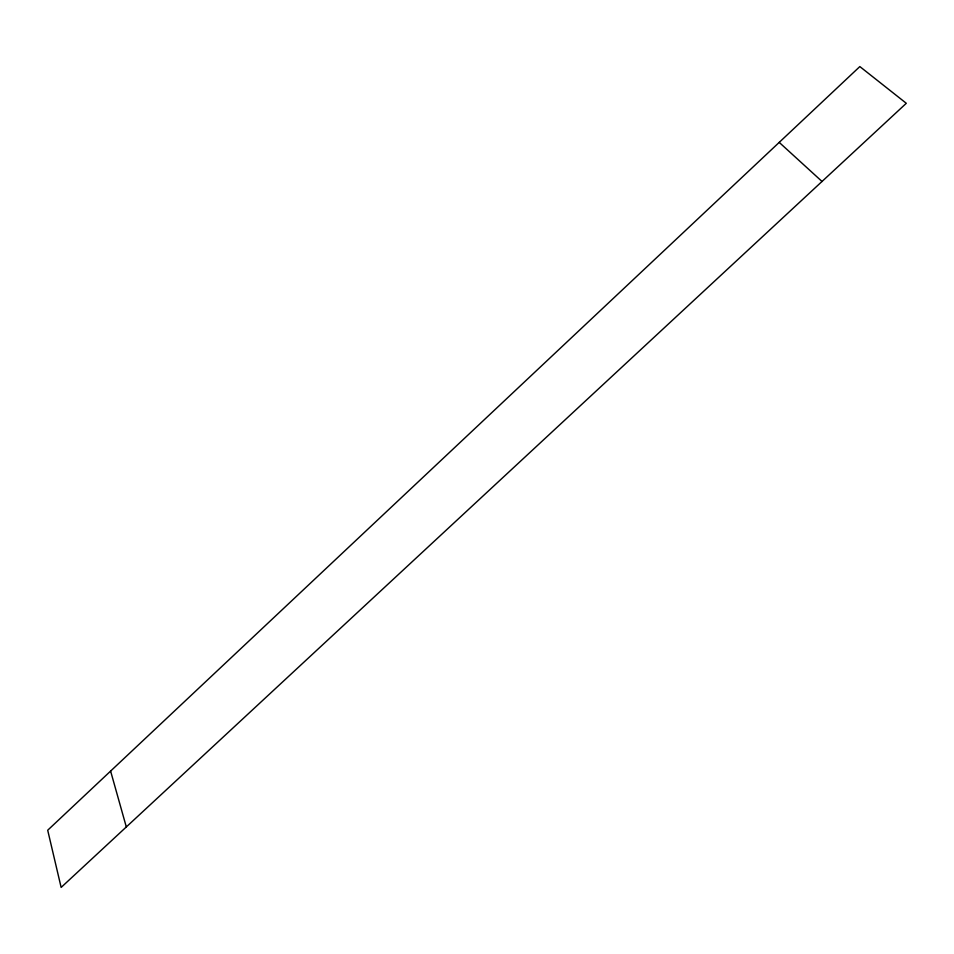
<?xml version="1.0" encoding="UTF-8"?>
<svg xmlns="http://www.w3.org/2000/svg" width="954" height="954" viewBox="0 0 954 954"><rect width="100%" height="100%" fill="white"/><g stroke="black" fill="none" stroke-linecap="round" stroke-linejoin="round"><path stroke-width="1.43" d="M822.026 181.463L61.139 887.423L47.7 830.23L859.84 66.577L906.3 103.294L822.026 181.463L779.215 142.385M110.604 771.059L126.31 826.939"/></g></svg>
